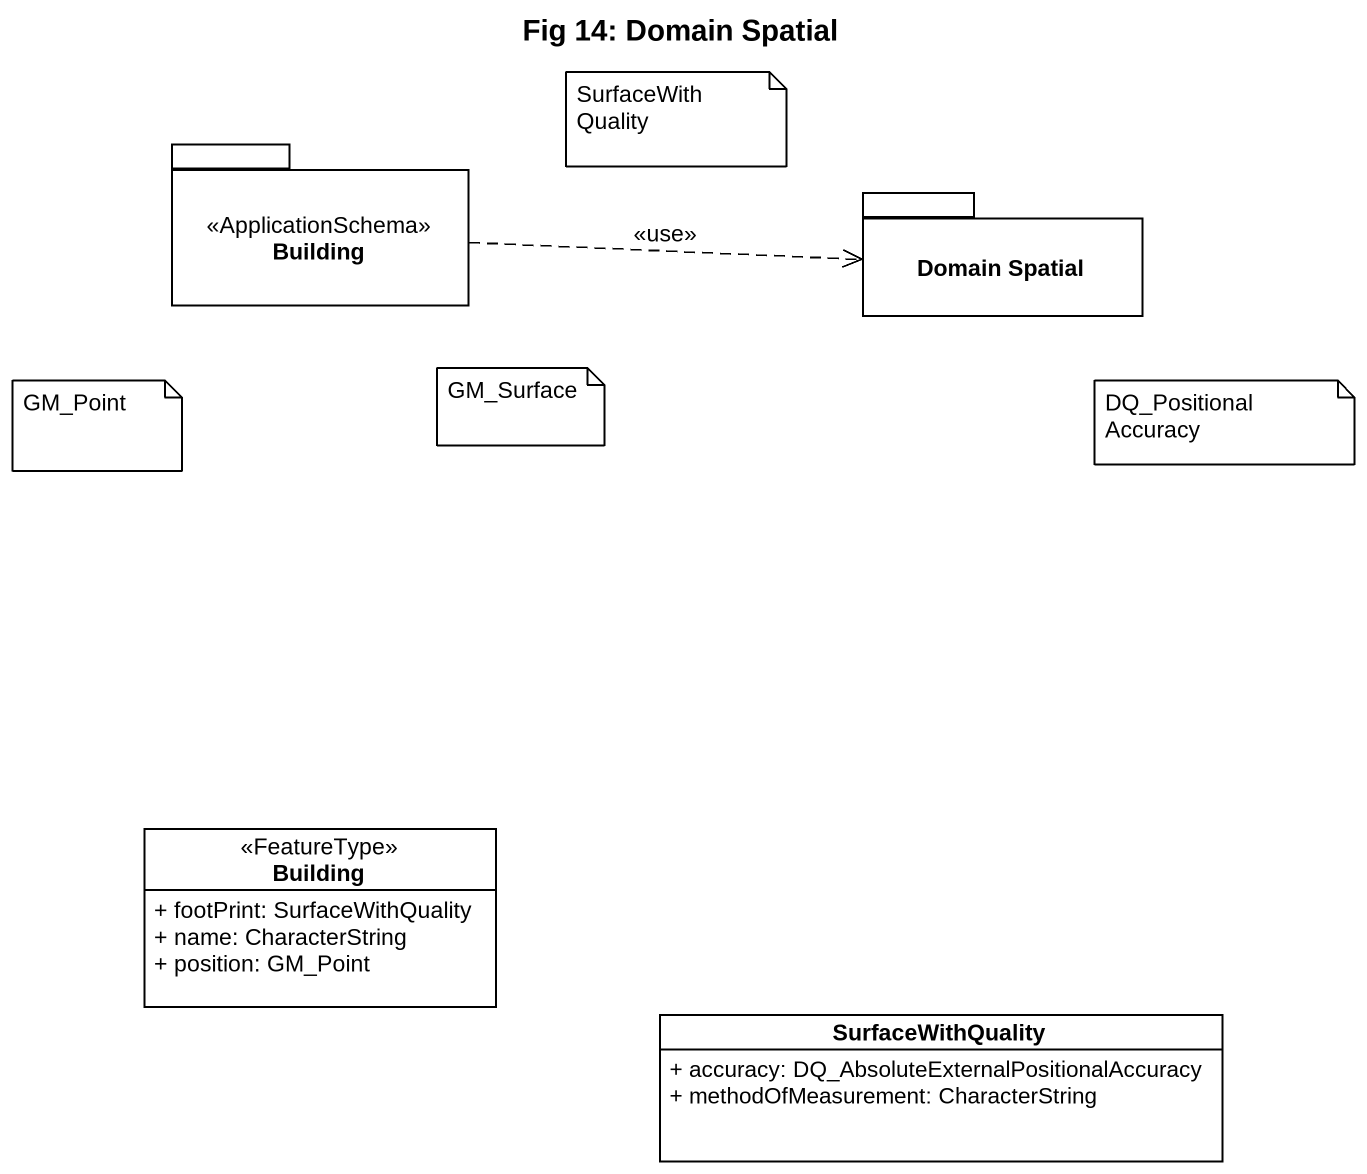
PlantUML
@startuml
title Fig 14: Domain Spatial
hide circle
hide empty members
skinparam classAttributeIconSize 0
package Building <<ApplicationSchema>> {
}
package "Domain Spatial" as Domain_Spatial {
}
class "Building" as Building_2 <<FeatureType>> {
  + footPrint: SurfaceWithQuality
  + name: CharacterString
  + position: GM_Point
}
class SurfaceWithQuality {
  + accuracy: DQ_AbsoluteExternalPositionalAccuracy
  + methodOfMeasurement: CharacterString
}
Building .right.> Domain_Spatial : <<use>>
note as N1
  SurfaceWithQuality
end note
note as N2
  GM_Point
end note
note as N3
  GM_Surface
end note
note as N4
  DQ_PositionalAccuracy
end note
@enduml
